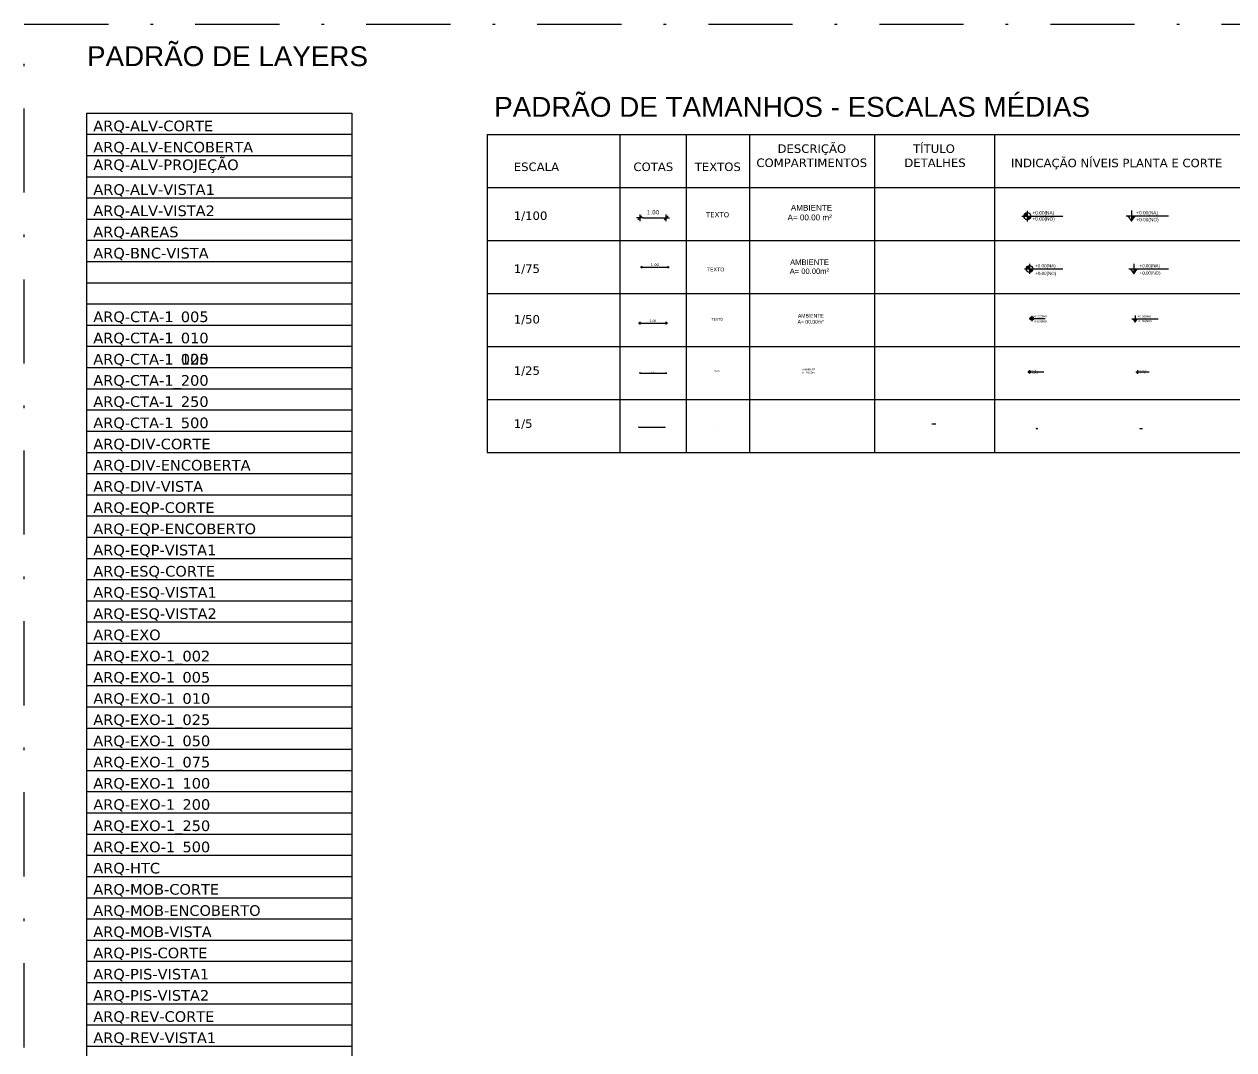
# Model space of a CAD drawing. Extents: x 299 to 462, y 54 to 131.
# Drawn here: x 298.95 to 344.57, y 92.46 to 131.15 of the extents above; entities that cross this region are included whole.
import ezdxf

# ---------------------------------------------------------------- set-up
doc = ezdxf.new("R2010")
doc.units = 0
doc.header["$LTSCALE"] = 0.005
doc.header["$PDMODE"] = 3
for name, pattern in [('C5', [60, 50, -5, 0, -5]), ('CONTINU', [0]), ('DASHDOT', [25.4, 12.7, -6.35, 0, -6.35]), ('HIDDEN', [9.525, 6.35, -3.175])]:
    doc.linetypes.add(name, pattern=pattern)
doc.layers.get('0').update_dxf_attribs({"linetype": 'CONTINUOUS'})
doc.layers.get('Defpoints').update_dxf_attribs({"linetype": 'CONTINUOUS'})
for name, color, linetype in [('ARQ-ALV-CORTE', 5, 'CONTINUOUS'), ('ARQ-ALV-ENCOBERTA', 8, 'CONTINUOUS'), ('ARQ-ALV-PROJEÇÃO', 8, 'CONTINUOUS'), ('ARQ-ALV-VISTA1', 1, 'CONTINUOUS'), ('ARQ-ALV-VISTA2', 2, 'CONTINUOUS'), ('ARQ-AREAS', 7, 'CONTINUOUS'), ('ARQ-BNC-VISTA', 1, 'CONTINUOUS'), ('ARQ-CTA-1_005', 1, 'C5'), ('ARQ-CTA-1_010', 1, 'C5'), ('ARQ-CTA-1_025', 1, 'CONTINUOUS'), ('ARQ-CTA-1_050', 1, 'CONTINUOUS'), ('ARQ-CTA-1_100', 1, 'CONTINUOUS'), ('ARQ-CTA-1_200', 1, 'C5'), ('ARQ-CTA-1_250', 1, 'CONTINUOUS'), ('ARQ-CTA-1_500', 1, 'CONTINUOUS'), ('ARQ-DIV-CORTE', 2, 'CONTINUOUS'), ('ARQ-DIV-ENCOBERTA', 8, 'CONTINUOUS'), ('ARQ-DIV-VISTA', 1, 'CONTINUOUS'), ('ARQ-EQP-CORTE', 2, 'CONTINUOUS'), ('ARQ-EQP-ENCOBERTO', 8, 'CONTINUOUS'), ('ARQ-EQP-VISTA', 1, 'CONTINUOUS'), ('ARQ-ESQ-CORTE', 3, 'CONTINUOUS'), ('ARQ-ESQ-VISTA1', 2, 'CONTINUOUS'), ('ARQ-ESQ-VISTA2', 1, 'CONTINUOUS'), ('ARQ-EXO', 251, 'C5'), ('ARQ-EXO-1_002', 251, 'C5'), ('ARQ-EXO-1_005', 251, 'C5'), ('ARQ-EXO-1_010', 251, 'C5'), ('ARQ-EXO-1_025', 251, 'C5'), ('ARQ-EXO-1_050', 251, 'C5'), ('ARQ-EXO-1_100', 251, 'C5'), ('ARQ-EXO-1_200', 251, 'C5'), ('ARQ-EXO-1_250', 251, 'C5'), ('ARQ-EXO-1_500', 251, 'C5'), ('ARQ-HTC', 9, 'CONTINUOUS'), ('ARQ-MOB-CORTE', 2, 'CONTINUOUS'), ('ARQ-MOB-ENCOBERTO', 8, 'HIDDEN'), ('ARQ-MOB-VISTA', 1, 'CONTINU'), ('ARQ-PIS-CORTE', 2, 'CONTINUOUS'), ('ARQ-PIS-VISTA1', 1, 'CONTINUOUS'), ('ARQ-PIS-VISTA2', 2, 'CONTINUOUS'), ('ARQ-REV-CORTE', 30, 'CONTINUOUS'), ('ARQ-REV-VISTA1', 30, 'CONTINUOUS'), ('ARQ-SMB-1_025', 1, 'CONTINUOUS'), ('ARQ-SMB-1_050', 1, 'CONTINUOUS'), ('ARQ-SMB-1_075', 1, 'CONTINUOUS'), ('ARQ-SMB-1_100', 1, 'CONTINUOUS'), ('ARQ-TXT', 2, 'CONTINUOUS'), ('ARQ-TXT-1_025', 6, 'CONTINUOUS'), ('ARQ-TXT-1_050', 2, 'CONTINUOUS'), ('ARQ-TXT-1_075', 2, 'CONTINUOUS')]:
    doc.layers.add(name, color=color, linetype=linetype)
doc.styles.add('ESC-50-A20', font='arial.ttf', dxfattribs={"height": 0.1})
doc.styles.add('FNDE Text Cota 0075', font='verdana.ttf', dxfattribs={"height": 0.1})
doc.styles.add('FNDE Texto Cota 0005', font='verdana.ttf', dxfattribs={"height": 0.008})
doc.styles.add('FNDE Texto Cota 0025', font='verdana.ttf', dxfattribs={"height": 0.04})
doc.styles.add('FNDE Texto Cota 0050', font='verdana.ttf', dxfattribs={"height": 0.08})
doc.styles.add('FNDE Texto Cota 0100', font='verdana.ttf', dxfattribs={"height": 0.16})
doc.styles.get("Standard").update_dxf_attribs({"font": 'simplex.shx'})
doc.dimstyles.new('FNDE 1-0005', dxfattribs={"dimscale": 2.5, "dimtxt": 0.008, "dimasz": 0.0025, "dimexe": 0.15, "dimexo": 0.15, "dimgap": 0.0025, "dimtad": 1, "dimzin": 4, "dimdsep": 46, "dimtxsty": 'FNDE Texto Cota 0005', "dimblk": 'tic', "dimcen": 0.15, "dimdle": 0.15, "dimse1": 1, "dimse2": 1, "dimclrd": 251, "dimclre": 251, "dimclrt": 256, "dimaunit": 1, "dimadec": 3, "dimazin": 0, "dimtfac": 1, "dimtix": 1, "dimtmove": 2, "dimatfit": 3, "dimldrblk": 'tic', "dimfxl": 0.15, "dimtvp": 1, "dimtolj": 1, "dimtzin": 0, "dimarcsym": 0})
doc.dimstyles.new('FNDE 1-0025', dxfattribs={"dimscale": 5, "dimtxt": 0.04, "dimasz": 0.0035, "dimexe": 0.15, "dimexo": 0.15, "dimgap": 0.0025, "dimtad": 1, "dimzin": 1, "dimdsep": 46, "dimtxsty": 'FNDE Texto Cota 0025', "dimblk": 'tic', "dimcen": 0.015, "dimdle": 0.15, "dimse1": 1, "dimse2": 1, "dimclrd": 251, "dimclre": 251, "dimclrt": 256, "dimaunit": 1, "dimadec": 3, "dimazin": 0, "dimtfac": 1, "dimtix": 1, "dimtmove": 2, "dimatfit": 3, "dimfxl": 0.15, "dimtvp": 1, "dimtolj": 1, "dimtzin": 0, "dimarcsym": 0})
doc.dimstyles.new('FNDE 1-0050', dxfattribs={"dimscale": 5, "dimtxt": 0.08, "dimasz": 0.01, "dimexe": 0.15, "dimexo": 0.15, "dimgap": 0.01, "dimtad": 1, "dimzin": 1, "dimdsep": 46, "dimtxsty": 'FNDE Texto Cota 0050', "dimblk": 'tic', "dimcen": 0.015, "dimdle": 0.15, "dimse1": 1, "dimse2": 1, "dimclrd": 251, "dimclre": 251, "dimclrt": 256, "dimaunit": 1, "dimadec": 3, "dimazin": 0, "dimtfac": 1, "dimtix": 1, "dimtmove": 2, "dimatfit": 3, "dimfxl": 0.15, "dimtvp": 1, "dimtolj": 1, "dimtzin": 0, "dimarcsym": 0})
doc.dimstyles.new('FNDE 1-0100', dxfattribs={"dimscale": 2.5, "dimtxt": 0.16, "dimasz": 0.05, "dimexe": 0.15, "dimexo": 0.15, "dimgap": 0.05, "dimtad": 1, "dimzin": 4, "dimdsep": 46, "dimtxsty": 'FNDE Texto Cota 0100', "dimblk": 'tic', "dimcen": 0.15, "dimdle": 0.15, "dimse1": 1, "dimse2": 1, "dimclrd": 251, "dimclre": 251, "dimclrt": 256, "dimaunit": 1, "dimadec": 3, "dimazin": 0, "dimtfac": 1, "dimtix": 1, "dimtmove": 2, "dimatfit": 3, "dimldrblk": 'tic', "dimfxl": 0.15, "dimtvp": 1, "dimtolj": 1, "dimtzin": 0, "dimarcsym": 0})
doc.dimstyles.new('FNDE 1-075', dxfattribs={"dimscale": 2.5, "dimtxt": 0.1, "dimasz": 0.015, "dimexe": 0.15, "dimexo": 0.15, "dimgap": 0.015, "dimtad": 1, "dimzin": 4, "dimdsep": 46, "dimtxsty": 'FNDE Text Cota 0075', "dimblk": 'tic', "dimcen": 0.025, "dimdle": 0.15, "dimse1": 1, "dimse2": 1, "dimclrd": 251, "dimclre": 251, "dimclrt": 256, "dimaunit": 1, "dimadec": 3, "dimazin": 0, "dimtfac": 1, "dimtix": 1, "dimtmove": 2, "dimatfit": 3, "dimldrblk": 'DOTSMALL', "dimfxl": 0.15, "dimtvp": 1, "dimtolj": 1, "dimtzin": 0, "dimarcsym": 0})

# ---------------------------------------------------------------- blocks, each defined once
blk = doc.blocks.new('tic')
at = {"color": 251}
for p, q in [((-1, 0), (1, 0)), ((0, -1), (0, 1))]:
    blk.add_line(p, q, dxfattribs=at)
blk.add_line((-0.6, -0.6), (0.6, 0.6))
blk = doc.blocks.new('*D41')
at = {"layer": 'ARQ-CTA-1_025', "color": 251, "lineweight": -2}
blk.add_line((322.183, 117.992), (323.148, 117.992), dxfattribs=at)
at = {"layer": 'Defpoints', "color": 0}
for p in [(323.165, 117.992), (322.165, 116.992), (323.165, 116.992)]:
    blk.add_point(p, dxfattribs=at)
at = {"layer": 'ARQ-CTA-1_025', "color": 251, "lineweight": -2, "xscale": 0.0175, "yscale": 0.0175, "zscale": 0.0175, "rotation": 180}
blk.add_blockref('tic', (322.165, 117.992), dxfattribs=at)
at = {"layer": 'ARQ-CTA-1_025', "color": 251, "lineweight": -2, "xscale": 0.0175, "yscale": 0.0175, "zscale": 0.0175}
blk.add_blockref('tic', (323.165, 117.992), dxfattribs=at)
at = {"layer": 'ARQ-CTA-1_025', "insert": (322.665, 118.025), "char_height": 0.04, "attachment_point": 5, "style": 'FNDE Texto Cota 0025'}
blk.add_mtext('\\A1;1.00', dxfattribs=at)
blk = doc.blocks.new('*D42')
at = {"layer": 'ARQ-CTA-1_100', "color": 251, "lineweight": -2}
blk.add_line((322.29, 123.847), (323.04, 123.847), dxfattribs=at)
at = {"layer": 'Defpoints', "color": 0}
for p in [(323.165, 123.847), (322.165, 122.992), (323.165, 122.992)]:
    blk.add_point(p, dxfattribs=at)
at = {"layer": 'ARQ-CTA-1_100', "color": 251, "lineweight": -2, "xscale": 0.125, "yscale": 0.125, "zscale": 0.125, "rotation": 180}
blk.add_blockref('tic', (322.165, 123.847), dxfattribs=at)
at = {"layer": 'ARQ-CTA-1_100', "color": 251, "lineweight": -2, "xscale": 0.125, "yscale": 0.125, "zscale": 0.125}
blk.add_blockref('tic', (323.165, 123.847), dxfattribs=at)
at = {"layer": 'ARQ-CTA-1_100', "insert": (322.665, 124.056), "char_height": 0.16, "attachment_point": 5, "style": 'FNDE Texto Cota 0100'}
blk.add_mtext('\\A1;1.00', dxfattribs=at)
blk = doc.blocks.new('FNDE-Nível Planta-1_025')
at = {"linetype": 'Continuous', "ltscale": 0.5}
h = blk.add_hatch(color=251, dxfattribs=at)
h.paths.add_polyline_path([(135.657, 3.813), (135.657, 3.855, 0.414214), (135.615, 3.813)])
h.paths.add_polyline_path([(135.657, 3.813), (135.657, 3.771, 0.414214), (135.699, 3.813)])
at = {"color": 251}
for p, q in [((135.594, 3.813), (135.699, 3.813)), ((135.657, 3.876), (135.657, 3.75)), ((135.699, 3.813), (136.199, 3.813))]:
    blk.add_line(p, q, dxfattribs=at)
blk.add_circle((135.657, 3.813), 0.042, dxfattribs=at)
blk = doc.blocks.new('FNDE-Nível Planta-1_050')
at = {"linetype": 'Continuous', "ltscale": 0.5}
h = blk.add_hatch(color=251, dxfattribs=at)
h.paths.add_polyline_path([(135.698, 5.827), (135.698, 5.894, 0.414214), (135.631, 5.827)])
h.paths.add_polyline_path([(135.698, 5.827), (135.698, 5.76, 0.414214), (135.766, 5.827)])
at = {"color": 251}
for p, q in [((135.598, 5.827), (135.766, 5.827)), ((135.698, 5.928), (135.698, 5.726)), ((135.766, 5.827), (136.198, 5.827))]:
    blk.add_line(p, q, dxfattribs=at)
blk.add_circle((135.698, 5.827), 0.0672, dxfattribs=at)
blk = doc.blocks.new('FNDE-Nível Corte-1_100')
blk.add_hatch(color=251).paths.add_polyline_path([(140.657, 1.813), (140.825, 1.813), (140.657, 1.561)])
at = {"color": 251}
for p, q in [((140.405, 1.813), (142.405, 1.813)), ((140.657, 2.065), (140.657, 1.561))]:
    blk.add_line(p, q, dxfattribs=at)
blk.add_lwpolyline([(140.489, 1.813), (140.657, 1.561), (140.825, 1.813)], dxfattribs=at)
blk = doc.blocks.new('FNDE-Nível Corte-1_050')
blk.add_hatch(color=251).paths.add_polyline_path([(140.657, -0.187), (140.741, -0.187), (140.657, -0.313)])
at = {"color": 251}
for p, q in [((140.531, -0.187), (141.531, -0.187)), ((140.657, -0.061), (140.657, -0.313))]:
    blk.add_line(p, q, dxfattribs=at)
blk.add_lwpolyline([(140.573, -0.187), (140.657, -0.313), (140.741, -0.187)], dxfattribs=at)
blk = doc.blocks.new('FNDE-Nível Corte-1_025')
blk.add_hatch(color=251).paths.add_polyline_path([(140.657, -2.479), (140.699, -2.479), (140.657, -2.542)])
at = {"color": 251}
for p, q in [((140.594, -2.479), (141.094, -2.479)), ((140.657, -2.416), (140.657, -2.542))]:
    blk.add_line(p, q, dxfattribs=at)
blk.add_lwpolyline([(140.615, -2.479), (140.657, -2.542), (140.699, -2.479)], dxfattribs=at)
blk = doc.blocks.new('FNDE-Nível Planta-1_100')
at = {"linetype": 'Continuous', "ltscale": 0.5}
h = blk.add_hatch(color=1, dxfattribs=at)
h.paths.add_polyline_path([(135.657, 7.813), (135.657, 7.981, 0.414214), (135.489, 7.813)])
h.paths.add_polyline_path([(135.657, 7.813), (135.657, 7.645, 0.414214), (135.825, 7.813)])
at = {"color": 1}
for p, q in [((135.657, 8.065), (135.657, 7.561)), ((135.405, 7.813), (135.825, 7.813)), ((135.825, 7.813), (137.338, 7.813))]:
    blk.add_line(p, q, dxfattribs=at)
blk.add_circle((135.657, 7.813), 0.168, dxfattribs=at)
blk = doc.blocks.new('*D43')
at = {"layer": 'ARQ-CTA-1_050', "color": 251, "lineweight": -2}
blk.add_line((322.215, 119.879), (323.115, 119.879), dxfattribs=at)
at = {"layer": 'Defpoints', "color": 0}
for p in [(322.165, 120.423), (323.165, 120.423), (323.165, 119.879)]:
    blk.add_point(p, dxfattribs=at)
at = {"layer": 'ARQ-CTA-1_050', "color": 251, "lineweight": -2, "xscale": 0.05, "yscale": 0.05, "zscale": 0.05, "rotation": 180}
blk.add_blockref('tic', (322.165, 119.879), dxfattribs=at)
at = {"layer": 'ARQ-CTA-1_050', "color": 251, "lineweight": -2, "xscale": 0.05, "yscale": 0.05, "zscale": 0.05}
blk.add_blockref('tic', (323.165, 119.879), dxfattribs=at)
at = {"layer": 'ARQ-CTA-1_050', "insert": (322.665, 119.962), "char_height": 0.08, "attachment_point": 5, "style": 'FNDE Texto Cota 0050'}
blk.add_mtext('\\A1;1.00', dxfattribs=at)
blk = doc.blocks.new('*D44')
at = {"layer": 'ARQ-HTC', "color": 251, "linetype": 'Continuous', "lineweight": -2}
blk.add_line((322.27, 121.989), (323.195, 121.989), dxfattribs=at)
at = {"layer": 'Defpoints', "color": 0, "linetype": 'Continuous'}
for p in [(322.232, 122.114), (323.232, 122.114), (323.232, 121.989)]:
    blk.add_point(p, dxfattribs=at)
at = {"layer": 'ARQ-HTC', "color": 251, "linetype": 'Continuous', "lineweight": -2, "xscale": 0.0375, "yscale": 0.0375, "zscale": 0.0375, "rotation": 180}
blk.add_blockref('tic', (322.232, 121.989), dxfattribs=at)
at = {"layer": 'ARQ-HTC', "color": 251, "linetype": 'Continuous', "lineweight": -2, "xscale": 0.0375, "yscale": 0.0375, "zscale": 0.0375}
blk.add_blockref('tic', (323.232, 121.989), dxfattribs=at)
at = {"layer": 'ARQ-HTC', "linetype": 'Continuous', "insert": (322.732, 122.079), "char_height": 0.1, "attachment_point": 5, "style": 'FNDE Text Cota 0075'}
blk.add_mtext('\\A1;1.00', dxfattribs=at)
blk = doc.blocks.new('_DotSmall')
at = {"color": 0, "linetype": 'ByBlock', "const_width": 0.5}
blk.add_lwpolyline([(-0.0625, 0, 1), (0.0625, 0, 1)], format="xyb", close=True, dxfattribs=at)
blk = doc.blocks.new('*D45')
at = {"layer": 'ARQ-HTC', "color": 251, "linetype": 'Continuous', "lineweight": -2}
blk.add_line((322.126, 115.956), (323.113, 115.956), dxfattribs=at)
at = {"layer": 'Defpoints', "color": 0, "linetype": 'Continuous'}
for p in [(322.12, 116.033), (323.12, 116.051), (323.12, 115.956)]:
    blk.add_point(p, dxfattribs=at)
at = {"layer": 'ARQ-HTC', "color": 251, "linetype": 'Continuous', "lineweight": -2, "xscale": 0.00625, "yscale": 0.00625, "zscale": 0.00625, "rotation": 180}
blk.add_blockref('tic', (322.12, 115.956), dxfattribs=at)
at = {"layer": 'ARQ-HTC', "color": 251, "linetype": 'Continuous', "lineweight": -2, "xscale": 0.00625, "yscale": 0.00625, "zscale": 0.00625}
blk.add_blockref('tic', (323.12, 115.956), dxfattribs=at)
at = {"layer": 'ARQ-HTC', "linetype": 'Continuous', "insert": (322.62, 115.966), "char_height": 0.008, "attachment_point": 5, "style": 'FNDE Texto Cota 0005'}
blk.add_mtext('\\A1;1.00', dxfattribs=at)

msp = doc.modelspace()

# ---------------------------------------------------------------- linework, layer by layer
at = {"color": 251}
for p, q in [((301.306, 127.8), (311.306, 127.8)), ((301.306, 127.8), (301.306, 55.8)), ((311.306, 127.8), (311.306, 55.767)), ((301.306, 127), (311.306, 127)), ((316.415, 126.992), (316.415, 114.992)), ((316.415, 126.992), (365.289, 126.992)), ((321.415, 126.992), (321.415, 114.992)), ((323.915, 126.992), (323.915, 114.992)), ((326.306, 126.992), (326.306, 114.992)), ((331.021, 126.992), (331.021, 114.992)), ((335.537, 126.992), (335.537, 114.992)), ((301.306, 126.2), (311.306, 126.2)), ((301.306, 125.4), (311.306, 125.4)), ((316.415, 124.992), (365.289, 124.992)), ((316.415, 124.992), (365.289, 124.992)), ((301.306, 124.6), (311.306, 124.6)), ((301.306, 123.8), (311.306, 123.8)), ((301.306, 123), (311.306, 123)), ((316.415, 122.992), (365.289, 122.992)), ((301.306, 122.2), (311.306, 122.2)), ((301.306, 121.4), (311.306, 121.4)), ((316.415, 120.992), (365.289, 120.992)), ((301.306, 120.6), (311.306, 120.6)), ((301.306, 119.8), (311.306, 119.8)), ((301.306, 119), (311.306, 119)), ((316.415, 118.992), (365.289, 118.992)), ((301.306, 118.2), (311.306, 118.2)), ((301.306, 117.4), (311.306, 117.4)), ((316.415, 116.992), (365.289, 116.992)), ((301.306, 116.6), (311.306, 116.6)), ((301.306, 115.8), (311.306, 115.8)), ((301.306, 115), (311.306, 115)), ((316.415, 114.992), (365.289, 114.992)), ((301.306, 114.2), (311.306, 114.2)), ((301.306, 113.4), (311.306, 113.4)), ((301.306, 112.6), (311.306, 112.6)), ((301.306, 111.8), (311.306, 111.8)), ((301.306, 111), (311.306, 111)), ((301.306, 110.2), (311.306, 110.2)), ((301.306, 109.4), (311.306, 109.4)), ((301.306, 108.6), (311.306, 108.6)), ((301.306, 107.8), (311.306, 107.8)), ((301.306, 107), (311.306, 107)), ((301.306, 106.2), (311.306, 106.2)), ((301.306, 105.4), (311.306, 105.4)), ((301.306, 104.6), (311.306, 104.6)), ((301.306, 103.8), (311.306, 103.8)), ((301.306, 103), (311.306, 103)), ((301.306, 102.2), (311.306, 102.2)), ((301.306, 101.4), (311.306, 101.4)), ((301.306, 100.6), (311.306, 100.6)), ((301.306, 99.8), (311.306, 99.8)), ((301.306, 99), (311.306, 99)), ((301.306, 98.2), (311.306, 98.2)), ((301.306, 97.4), (311.306, 97.4)), ((301.306, 96.6), (311.306, 96.6)), ((301.306, 95.8), (311.306, 95.8)), ((301.306, 95), (311.306, 95)), ((301.306, 94.2), (311.306, 94.2)), ((301.306, 93.4), (311.306, 93.4)), ((301.306, 92.6), (311.306, 92.6))]:
    msp.add_line(p, q, dxfattribs=at)
at = {"linetype": 'DASHDOT', "ltscale": 50}
msp.add_lwpolyline([(298.951, 131.153), (461.858, 131.153), (461.858, 53.85), (298.951, 53.85)], close=True, dxfattribs=at)
at = {"layer": 'ARQ-HTC', "color": 5, "linetype": 'Continuous'}
msp.add_line((333.179, 116.07), (333.335, 116.07), dxfattribs=at)

# ---------------------------------------------------------------- block references
at = {"layer": 'ARQ-SMB-1_025'}
for name, p in [('FNDE-Nível Planta-1_025', (201.205, 114.221)), ('FNDE-Nível Corte-1_025', (200.283, 120.513))]:
    msp.add_blockref(name, p, dxfattribs=at)
at = {"layer": 'ARQ-SMB-1_050'}
for name, p in [('FNDE-Nível Planta-1_050', (201.251, 114.223)), ('FNDE-Nível Corte-1_050', (200.186, 120.223))]:
    msp.add_blockref(name, p, dxfattribs=at)
at = {"layer": 'ARQ-SMB-1_050', "xscale": 0.1, "yscale": 0.1, "zscale": 0.1}
for name, p in [('FNDE-Nível Planta-1_050', (323.558, 115.319)), ('FNDE-Nível Corte-1_050', (326.967, 115.919))]:
    msp.add_blockref(name, p, dxfattribs=at)
at = {"layer": 'ARQ-SMB-1_100'}
for name, p, xscale, yscale, zscale in [('FNDE-Nível Planta-1_100', (228.254, 117.661), 0.8, 0.8, 0.8), ('FNDE-Nível Corte-1_100', (228.185, 122.47), 0.8, 0.8, 0.8), ('FNDE-Nível Planta-1_100', (235.121, 116.06), 0.75, 0.75, 0.75), ('FNDE-Nível Corte-1_100', (235.306, 120.56), 0.75, 0.75, 0.75)]:
    msp.add_blockref(name, p, dxfattribs=dict(at, xscale=xscale, yscale=yscale, zscale=zscale))

# ---------------------------------------------------------------- texts
at = {"layer": 'ARQ-ALV-CORTE', "insert": (301.556, 127.514), "char_height": 0.4, "attachment_point": 1}
msp.add_mtext_dynamic_manual_height_columns('{\\fVerdana|b0|i0|c0|p34;ARQ-ALV-CORTE}', width=14.41568, gutter_width=12.5, heights=[0], dxfattribs=at)
at = {"layer": 'ARQ-ALV-ENCOBERTA', "insert": (301.556, 126.714), "char_height": 0.4, "attachment_point": 1}
msp.add_mtext_dynamic_manual_height_columns('{\\fVerdana|b0|i0|c0|p34;ARQ-ALV-ENCOBERTA}', width=14.41568, gutter_width=12.5, heights=[0], dxfattribs=at)
at = {"layer": 'ARQ-ALV-PROJEÇÃO', "insert": (301.556, 126.049), "char_height": 0.4, "attachment_point": 1}
msp.add_mtext_dynamic_manual_height_columns('{\\fVerdana|b0|i0|c0|p34;ARQ-ALV-PROJEÇÃO}', width=14.41568, gutter_width=12.5, heights=[0], dxfattribs=at)
at = {"layer": 'ARQ-ALV-VISTA1', "insert": (301.556, 125.114), "char_height": 0.4, "attachment_point": 1}
msp.add_mtext_dynamic_manual_height_columns('{\\fVerdana|b0|i0|c0|p34;ARQ-ALV-VISTA1}', width=14.41568, gutter_width=12.5, heights=[0], dxfattribs=at)
at = {"layer": 'ARQ-ALV-VISTA2', "insert": (301.556, 124.314), "char_height": 0.4, "attachment_point": 1}
msp.add_mtext_dynamic_manual_height_columns('{\\fVerdana|b0|i0|c0|p34;ARQ-ALV-VISTA2}', width=14.41568, gutter_width=12.5, heights=[0], dxfattribs=at)
at = {"layer": 'ARQ-AREAS', "insert": (301.556, 123.514), "char_height": 0.4, "attachment_point": 1}
msp.add_mtext_dynamic_manual_height_columns('{\\fVerdana|b0|i0|c0|p34;ARQ-AREAS}', width=14.41568, gutter_width=12.5, heights=[0], dxfattribs=at)
at = {"layer": 'ARQ-BNC-VISTA', "insert": (301.556, 122.714), "char_height": 0.4, "attachment_point": 1}
msp.add_mtext_dynamic_manual_height_columns('{\\fVerdana|b0|i0|c0|p34;ARQ-BNC-VISTA}', width=14.41568, gutter_width=12.5, heights=[0], dxfattribs=at)
at = {"layer": 'ARQ-CTA-1_005', "insert": (301.556, 120.314), "char_height": 0.4, "attachment_point": 1}
msp.add_mtext_dynamic_manual_height_columns('{\\fVerdana|b0|i0|c0|p34;ARQ-CTA-1_005}', width=14.41568, gutter_width=12.5, heights=[0], dxfattribs=at)
at = {"layer": 'ARQ-CTA-1_010', "insert": (301.556, 119.514), "char_height": 0.4, "attachment_point": 1}
msp.add_mtext_dynamic_manual_height_columns('{\\fVerdana|b0|i0|c0|p34;ARQ-CTA-1_010}', width=14.41568, gutter_width=12.5, heights=[0], dxfattribs=at)
at = {"layer": 'ARQ-CTA-1_025', "insert": (301.556, 118.714), "char_height": 0.4, "attachment_point": 1}
msp.add_mtext_dynamic_manual_height_columns('{\\fVerdana|b0|i0|c0|p34;ARQ-CTA-1_025}', width=14.41568, gutter_width=12.5, heights=[0], dxfattribs=at)
at = {"layer": 'ARQ-CTA-1_100', "insert": (301.556, 118.714), "char_height": 0.4, "attachment_point": 1}
msp.add_mtext_dynamic_manual_height_columns('{\\fVerdana|b0|i0|c0|p34;ARQ-CTA-1_100}', width=14.41568, gutter_width=12.5, heights=[0], dxfattribs=at)
at = {"layer": 'ARQ-CTA-1_200', "insert": (301.556, 117.914), "char_height": 0.4, "attachment_point": 1}
msp.add_mtext_dynamic_manual_height_columns('{\\fVerdana|b0|i0|c0|p34;ARQ-CTA-1_200}', width=14.41568, gutter_width=12.5, heights=[0], dxfattribs=at)
at = {"layer": 'ARQ-CTA-1_250', "insert": (301.556, 117.114), "char_height": 0.4, "attachment_point": 1}
msp.add_mtext_dynamic_manual_height_columns('{\\fVerdana|b0|i0|c0|p34;ARQ-CTA-1_250}', width=14.41568, gutter_width=12.5, heights=[0], dxfattribs=at)
at = {"layer": 'ARQ-CTA-1_500', "insert": (301.556, 116.314), "char_height": 0.4, "attachment_point": 1}
msp.add_mtext_dynamic_manual_height_columns('{\\fVerdana|b0|i0|c0|p34;ARQ-CTA-1_500}', width=14.41568, gutter_width=12.5, heights=[0], dxfattribs=at)
at = {"layer": 'ARQ-DIV-CORTE', "insert": (301.556, 115.514), "char_height": 0.4, "attachment_point": 1}
msp.add_mtext_dynamic_manual_height_columns('{\\fVerdana|b0|i0|c0|p34;ARQ-DIV-CORTE}', width=14.41568, gutter_width=12.5, heights=[0], dxfattribs=at)
at = {"layer": 'ARQ-DIV-ENCOBERTA', "insert": (301.556, 114.714), "char_height": 0.4, "attachment_point": 1}
msp.add_mtext_dynamic_manual_height_columns('{\\fVerdana|b0|i0|c0|p34;ARQ-DIV-ENCOBERTA}', width=14.41568, gutter_width=12.5, heights=[0], dxfattribs=at)
at = {"layer": 'ARQ-DIV-VISTA', "insert": (301.556, 113.914), "char_height": 0.4, "attachment_point": 1}
msp.add_mtext_dynamic_manual_height_columns('{\\fVerdana|b0|i0|c0|p34;ARQ-DIV-VISTA}', width=14.41568, gutter_width=12.5, heights=[0], dxfattribs=at)
at = {"layer": 'ARQ-EQP-CORTE', "insert": (301.556, 113.114), "char_height": 0.4, "attachment_point": 1}
msp.add_mtext_dynamic_manual_height_columns('{\\fVerdana|b0|i0|c0|p34;ARQ-EQP-CORTE}', width=14.41568, gutter_width=12.5, heights=[0], dxfattribs=at)
at = {"layer": 'ARQ-EQP-ENCOBERTO', "insert": (301.556, 112.314), "char_height": 0.4, "attachment_point": 1}
msp.add_mtext_dynamic_manual_height_columns('{\\fVerdana|b0|i0|c0|p34;ARQ-EQP-ENCOBERTO}', width=14.41568, gutter_width=12.5, heights=[0], dxfattribs=at)
at = {"layer": 'ARQ-EQP-VISTA', "insert": (301.556, 111.514), "char_height": 0.4, "attachment_point": 1}
msp.add_mtext_dynamic_manual_height_columns('{\\fVerdana|b0|i0|c0|p34;ARQ-EQP-VISTA1}', width=14.41568, gutter_width=12.5, heights=[0], dxfattribs=at)
at = {"layer": 'ARQ-ESQ-CORTE', "insert": (301.556, 110.714), "char_height": 0.4, "attachment_point": 1}
msp.add_mtext_dynamic_manual_height_columns('{\\fVerdana|b0|i0|c0|p34;ARQ-ESQ-CORTE}', width=14.41568, gutter_width=12.5, heights=[0], dxfattribs=at)
at = {"layer": 'ARQ-ESQ-VISTA1', "insert": (301.556, 109.914), "char_height": 0.4, "attachment_point": 1}
msp.add_mtext_dynamic_manual_height_columns('{\\fVerdana|b0|i0|c0|p34;ARQ-ESQ-VISTA1}', width=14.41568, gutter_width=12.5, heights=[0], dxfattribs=at)
at = {"layer": 'ARQ-ESQ-VISTA2', "insert": (301.556, 109.114), "char_height": 0.4, "attachment_point": 1}
msp.add_mtext_dynamic_manual_height_columns('{\\fVerdana|b0|i0|c0|p34;ARQ-ESQ-VISTA2}', width=14.41568, gutter_width=12.5, heights=[0], dxfattribs=at)
at = {"layer": 'ARQ-EXO', "insert": (301.556, 108.314), "char_height": 0.4, "attachment_point": 1}
msp.add_mtext_dynamic_manual_height_columns('{\\fVerdana|b0|i0|c0|p34;ARQ-EXO}', width=14.41568, gutter_width=12.5, heights=[0], dxfattribs=at)
at = {"layer": 'ARQ-EXO-1_002', "insert": (301.556, 107.514), "char_height": 0.4, "attachment_point": 1}
msp.add_mtext_dynamic_manual_height_columns('{\\fVerdana|b0|i0|c0|p34;ARQ-EXO-1_002}', width=14.41568, gutter_width=12.5, heights=[0], dxfattribs=at)
at = {"layer": 'ARQ-EXO-1_005', "insert": (301.556, 106.714), "char_height": 0.4, "attachment_point": 1}
msp.add_mtext_dynamic_manual_height_columns('{\\fVerdana|b0|i0|c0|p34;ARQ-EXO-1_005}', width=14.41568, gutter_width=12.5, heights=[0], dxfattribs=at)
at = {"layer": 'ARQ-EXO-1_010', "insert": (301.556, 105.914), "char_height": 0.4, "attachment_point": 1}
msp.add_mtext_dynamic_manual_height_columns('{\\fVerdana|b0|i0|c0|p34;ARQ-EXO-1_010}', width=14.41568, gutter_width=12.5, heights=[0], dxfattribs=at)
at = {"layer": 'ARQ-EXO-1_025', "insert": (301.556, 105.114), "char_height": 0.4, "attachment_point": 1}
msp.add_mtext_dynamic_manual_height_columns('{\\fVerdana|b0|i0|c0|p34;ARQ-EXO-1_025}', width=14.41568, gutter_width=12.5, heights=[0], dxfattribs=at)
at = {"layer": 'ARQ-EXO-1_050', "char_height": 0.4, "attachment_point": 1}
for s, insert in [('{\\fVerdana|b0|i0|c0|p34;ARQ-EXO-1_050}', (301.556, 104.314)), ('{\\fVerdana|b0|i0|c0|p34;ARQ-EXO-1_075}', (301.556, 103.514))]:
    msp.add_mtext_dynamic_manual_height_columns(s, width=14.41568, gutter_width=12.5, heights=[0], dxfattribs=dict(at, insert=insert))
at = {"layer": 'ARQ-EXO-1_100', "insert": (301.556, 102.714), "char_height": 0.4, "attachment_point": 1}
msp.add_mtext_dynamic_manual_height_columns('{\\fVerdana|b0|i0|c0|p34;ARQ-EXO-1_100}', width=14.41568, gutter_width=12.5, heights=[0], dxfattribs=at)
at = {"layer": 'ARQ-EXO-1_200', "insert": (301.556, 101.914), "char_height": 0.4, "attachment_point": 1}
msp.add_mtext_dynamic_manual_height_columns('{\\fVerdana|b0|i0|c0|p34;ARQ-EXO-1_200}', width=14.41568, gutter_width=12.5, heights=[0], dxfattribs=at)
at = {"layer": 'ARQ-EXO-1_250', "insert": (301.556, 101.114), "char_height": 0.4, "attachment_point": 1}
msp.add_mtext_dynamic_manual_height_columns('{\\fVerdana|b0|i0|c0|p34;ARQ-EXO-1_250}', width=14.41568, gutter_width=12.5, heights=[0], dxfattribs=at)
at = {"layer": 'ARQ-EXO-1_500', "insert": (301.556, 100.314), "char_height": 0.4, "attachment_point": 1}
msp.add_mtext_dynamic_manual_height_columns('{\\fVerdana|b0|i0|c0|p34;ARQ-EXO-1_500}', width=14.41568, gutter_width=12.5, heights=[0], dxfattribs=at)
at = {"layer": 'ARQ-HTC', "insert": (301.556, 99.514), "char_height": 0.4, "attachment_point": 1}
msp.add_mtext_dynamic_manual_height_columns('{\\fVerdana|b0|i0|c0|p34;ARQ-HTC}', width=14.41568, gutter_width=12.5, heights=[0], dxfattribs=at)
at = {"layer": 'ARQ-MOB-CORTE', "insert": (301.556, 98.714), "char_height": 0.4, "attachment_point": 1}
msp.add_mtext_dynamic_manual_height_columns('{\\fVerdana|b0|i0|c0|p34;ARQ-MOB-CORTE}', width=14.41568, gutter_width=12.5, heights=[0], dxfattribs=at)
at = {"layer": 'ARQ-MOB-ENCOBERTO', "insert": (301.556, 97.914), "char_height": 0.4, "attachment_point": 1}
msp.add_mtext_dynamic_manual_height_columns('{\\fVerdana|b0|i0|c0|p34;ARQ-MOB-ENCOBERTO}', width=14.41568, gutter_width=12.5, heights=[0], dxfattribs=at)
at = {"layer": 'ARQ-MOB-VISTA', "insert": (301.556, 97.114), "char_height": 0.4, "attachment_point": 1}
msp.add_mtext_dynamic_manual_height_columns('{\\fVerdana|b0|i0|c0|p34;ARQ-MOB-VISTA}', width=14.41568, gutter_width=12.5, heights=[0], dxfattribs=at)
at = {"layer": 'ARQ-PIS-CORTE', "insert": (301.556, 96.314), "char_height": 0.4, "attachment_point": 1}
msp.add_mtext_dynamic_manual_height_columns('{\\fVerdana|b0|i0|c0|p34;ARQ-PIS-CORTE}', width=14.41568, gutter_width=12.5, heights=[0], dxfattribs=at)
at = {"layer": 'ARQ-PIS-VISTA1', "insert": (301.556, 95.514), "char_height": 0.4, "attachment_point": 1}
msp.add_mtext_dynamic_manual_height_columns('{\\fVerdana|b0|i0|c0|p34;ARQ-PIS-VISTA1}', width=14.41568, gutter_width=12.5, heights=[0], dxfattribs=at)
at = {"layer": 'ARQ-PIS-VISTA2', "insert": (301.556, 94.714), "char_height": 0.4, "attachment_point": 1}
msp.add_mtext_dynamic_manual_height_columns('{\\fVerdana|b0|i0|c0|p34;ARQ-PIS-VISTA2}', width=14.41568, gutter_width=12.5, heights=[0], dxfattribs=at)
at = {"layer": 'ARQ-REV-CORTE', "insert": (301.556, 93.914), "char_height": 0.4, "attachment_point": 1}
msp.add_mtext_dynamic_manual_height_columns('{\\fVerdana|b0|i0|c0|p34;ARQ-REV-CORTE}', width=14.41568, gutter_width=12.5, heights=[0], dxfattribs=at)
at = {"layer": 'ARQ-REV-VISTA1', "insert": (301.556, 93.114), "char_height": 0.4, "attachment_point": 1}
msp.add_mtext_dynamic_manual_height_columns('{\\fVerdana|b0|i0|c0|p34;ARQ-REV-VISTA1}', width=14.41568, gutter_width=12.5, heights=[0], dxfattribs=at)
at = {"layer": 'ARQ-SMB-1_025', "style": 'ESC-50-A20'}
for tag, p, s in [('+0.00(NA)', (336.924, 118.067), 'NA'), ('+0.00(NO)', (336.925, 117.971), 'NO'), ('+0.00(NA)', (341.003, 118.067), 'NA'), ('+0.00(NO)', (341.004, 117.977), 'NO')]:
    msp.add_attdef(tag, p, s, height=0.04, dxfattribs=at)
at = {"layer": 'ARQ-SMB-1_050', "style": 'ESC-50-A20'}
for tag, p, s, height in [('+0.00(NA)', (337.002, 120.095), 'NA', 0.08), ('+0.00(NO)', (337.004, 119.904), 'NO', 0.08), ('+0.00(NA)', (340.937, 120.095), 'NA', 0.08), ('+0.00(NO)', (340.938, 119.915), 'NO', 0.08), ('+0.00(NA)', (337.133, 115.906), 'NA', 0.008), ('+0.00(NO)', (337.133, 115.887), 'NO', 0.008), ('+0.00(NA)', (341.042, 115.906), 'NA', 0.008), ('+0.00(NO)', (341.043, 115.888), 'NO', 0.008)]:
    msp.add_attdef(tag, p, s, height=height, dxfattribs=at)
at = {"layer": 'ARQ-SMB-1_075', "style": 'ESC-50-A20'}
for tag, p, s in [('+0.00(NA)', (337.08, 121.979), 'NA'), ('+0.00(NO)', (337.082, 121.691), 'NO'), ('+0.00(NA)', (341.015, 121.978), 'NA'), ('+0.00(NO)', (341.017, 121.708), 'NO')]:
    msp.add_attdef(tag, p, s, height=0.12, dxfattribs=at)
at = {"layer": 'ARQ-SMB-1_100', "style": 'ESC-50-A20'}
for tag, p, s in [('+0.00(NA)', (336.976, 123.972), 'NA'), ('+0.00(NA)', (340.887, 123.976), 'NA'), ('+0.00(NO)', (336.976, 123.744), 'NA'), ('+0.00(NO)', (340.892, 123.717), 'NO')]:
    msp.add_attdef(tag, p, s, height=0.128, dxfattribs=at)
at = {"layer": 'ARQ-TXT', "attachment_point": 1, "style": 'ESC-50-A20'}
for s, width, gutter_width, insert, char_height in [('PADRÃO DE LAYERS', 12.96658, 12.5, (301.32, 130.32), 0.75), ('PADRÃO DE TAMANHOS - ESCALAS MÉDIAS', 23.10605, 12.5, (316.675, 128.408), 0.75), ('\\pi1.0553;{\\fVerdana|b0|i0|c0|p34;DESCRIÇÃO \\P\\pi0.25715;COMPARTIMENTOS}', 4.7147, 0.5, (326.306, 126.618), 0.32), ('\\pi1.4497;{\\fVerdana|b0|i0|c0|p34;TÍTULO\\P\\pi1.1201;DETALHES}', 4.51623, 0.5, (331.021, 126.618), 0.32), ('{\\fVerdana|b0|i0|c0|p34;ESCALA}', 4, 0.5, (317.415, 125.933), 0.32), ('\\pi0.51168;{\\fVerdana|b0|i0|c0|p34;COTAS}', 2.5, 0.5, (321.415, 125.933), 0.32), ('\\pi0.32317;{\\fVerdana|b0|i0|c0|p34;TEXTOS}', 2.39053, 0.5, (323.915, 125.933), 0.32), ('\\pi0.6234;{\\fVerdana|b0|i0|c0|p34;INDICAÇÃO NÍVEIS PLANTA E CORTE}', 9.49351, 0.5, (335.537, 126.077), 0.32), ('{\\fVerdana|b0|i0|c0|p34;1/100}', 8.52818, 0.5, (317.415, 124.088), 0.32), ('{\\fVerdana|b0|i0|c0|p34;1/75}', 8.52818, 0.5, (317.415, 122.088), 0.32), ('{\\fVerdana|b0|i0|c0|p34;1/50}', 8.52818, 0.5, (317.415, 120.18), 0.32), ('{\\fVerdana|b0|i0|c0|p34;1/25}', 8.52818, 0.5, (317.415, 118.244), 0.32), ('{\\fVerdana|b0|i0|c0|p34;1/5}', 8.52818, 0.5, (317.415, 116.244), 0.32)]:
    msp.add_mtext_dynamic_manual_height_columns(s, width=width, gutter_width=gutter_width, heights=[0], dxfattribs=dict(at, insert=insert, char_height=char_height))
at = {"layer": 'ARQ-TXT-1_025', "color": 3, "insert": (333.101, 116.053), "char_height": 0.012, "width": 0.23272, "attachment_point": 7, "style": 'ESC-50-A20'}
msp.add_mtext('\\pi0.079352;DETALHE 2 - VISTA\\P\\pi0.1406;{\\C256;ESCALA 1/5}', dxfattribs=at)
at = {"layer": 'ARQ-TXT-1_050', "attachment_point": 1, "style": 'ESC-50-A20'}
for s, width, insert, char_height in [('\\pi1.0649;AMBIENTE     \\P\\pi0.94075;A= 00.00 m²', 3.27851, (326.797, 124.336), 0.21845), ('\\pi0.47118;AMBIENTE       \\P\\pi0.45365;A= 00.00m²', 2.38952, (327.365, 122.277), 0.2048), ('\\pi0.71237;AMBIENTE       \\P\\pi0.70069;A= 00.00m²', 2.38952, (327.415, 120.221), 0.13653), ('\\pi0.95357;AMBIENTE       \\P\\pi0.94772;A= 00.00m²', 2.38952, (327.34, 118.156), 0.06827)]:
    msp.add_mtext_dynamic_manual_height_columns(s, width=width, gutter_width=1, heights=[0], dxfattribs=dict(at, insert=insert, char_height=char_height))
at = {"layer": 'ARQ-TXT-1_075', "attachment_point": 1, "style": 'ESC-50-A20'}
for width, insert, char_height in [(1.64607, (324.66, 124.061), 0.192), (1.60806, (324.698, 121.971), 0.144), (1.43813, (324.868, 120.066), 0.096), (1.34738, (324.959, 118.078), 0.048), (1.23336, (325.073, 115.954), 0.0096)]:
    msp.add_mtext_dynamic_manual_height_columns('{\\fVerdana|b0|i0|c0|p34;TEXTO}', width=width, gutter_width=0.5, heights=[0], dxfattribs=dict(at, insert=insert, char_height=char_height))

# ---------------------------------------------------------------- dimensions: what is measured, and where the dimension line sits
at = {"layer": 'ARQ-CTA-1_025'}
dim = msp.add_linear_dim(base=(323.165, 117.992), p1=(322.165, 116.992), p2=(323.165, 116.992), dimstyle='FNDE 1-0025', dxfattribs=at)
dim.commit()
dim.dimension.update_dxf_attribs({"geometry": '*D41', "text_midpoint": (322.665, 118.025)})
at = {"layer": 'ARQ-CTA-1_050'}
dim = msp.add_linear_dim(base=(323.165, 119.879), p1=(322.165, 120.423), p2=(323.165, 120.423), dimstyle='FNDE 1-0050', override={"dimtad": 0}, dxfattribs=at)
dim.commit()
dim.dimension.update_dxf_attribs({"geometry": '*D43', "text_midpoint": (322.665, 119.962)})
at = {"layer": 'ARQ-CTA-1_100'}
dim = msp.add_linear_dim(base=(323.165, 123.847), p1=(322.165, 122.992), p2=(323.165, 122.992), dimstyle='FNDE 1-0100', dxfattribs=at)
dim.commit()
dim.dimension.update_dxf_attribs({"geometry": '*D42', "text_midpoint": (322.665, 124.056)})
at = {"layer": 'ARQ-HTC', "linetype": 'Continuous'}
for base, p1, p2, dimstyle, picture, middle in [((323.232, 121.989), (322.232, 122.114), (323.232, 122.114), 'FNDE 1-075', '*D44', (322.732, 122.079)), ((323.12, 115.956), (322.12, 116.033), (323.12, 116.051), 'FNDE 1-0005', '*D45', (322.62, 115.966))]:
    dim = msp.add_linear_dim(base=base, p1=p1, p2=p2, dimstyle=dimstyle, dxfattribs=at)
    dim.commit()
    dim.dimension.update_dxf_attribs({"geometry": picture, "text_midpoint": middle})

doc.saveas('drawing.dxf')
